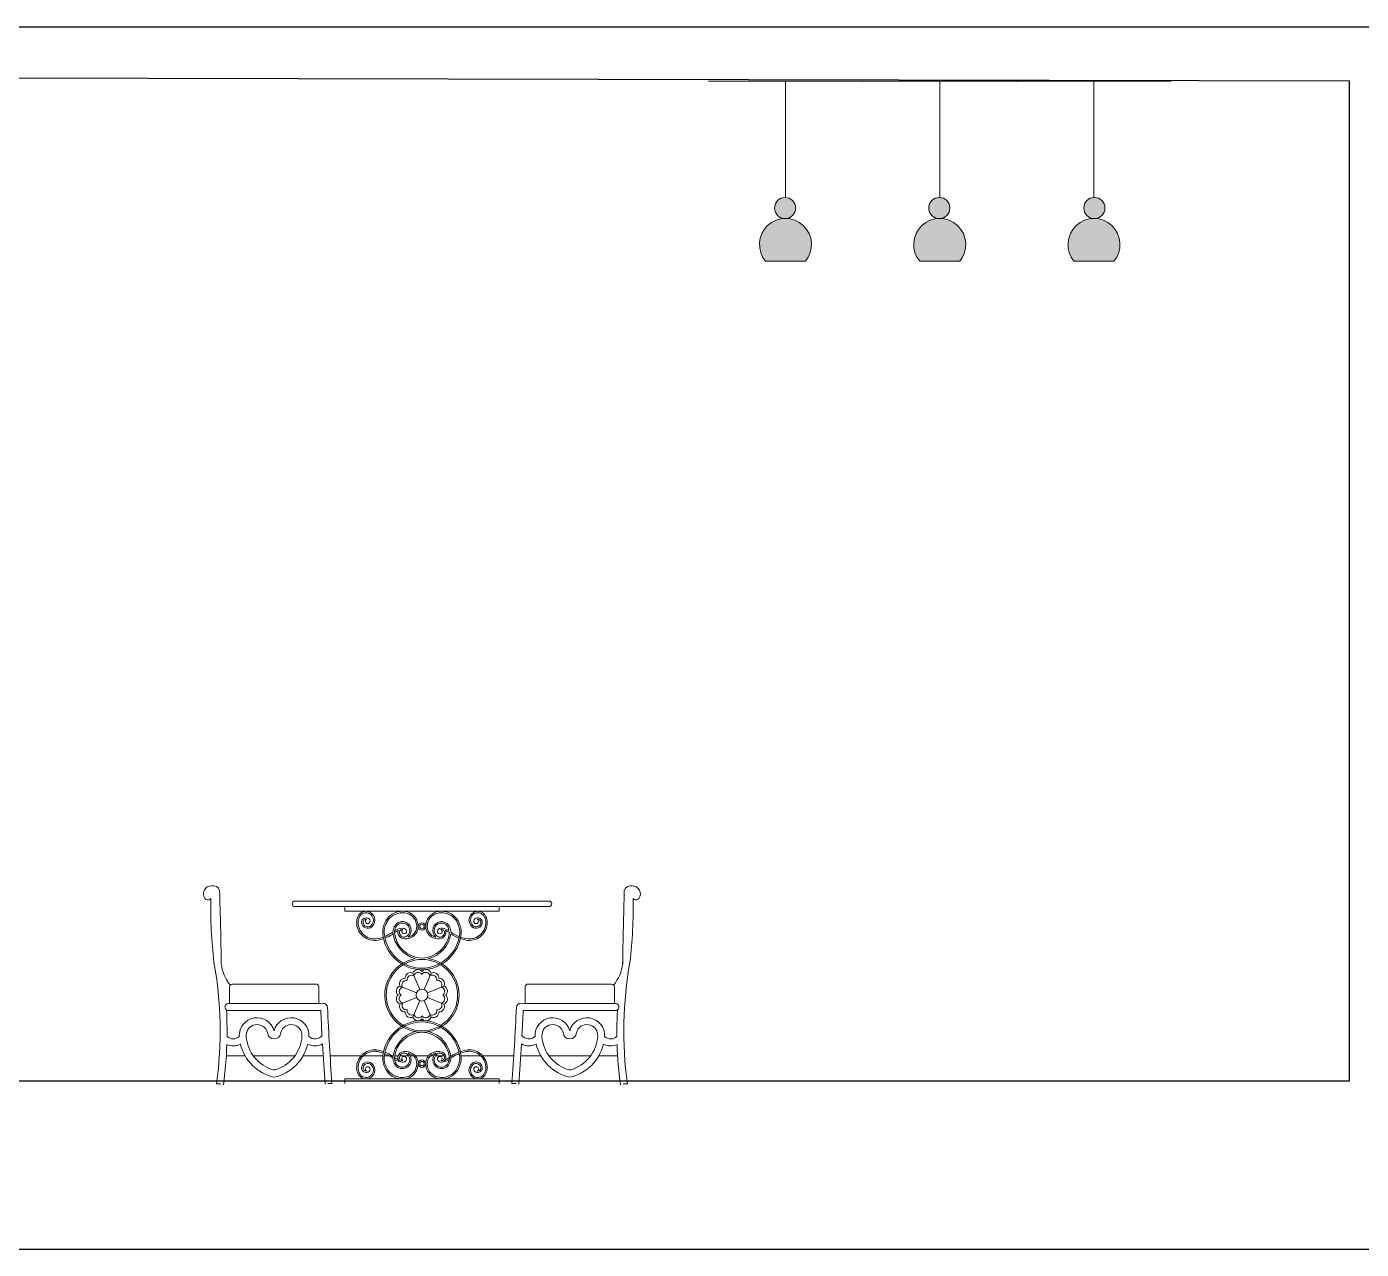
# Model space of a CAD drawing. Header units: millimetres. Extents: x -315744025 to 315695903, y -17416609 to 215511297.
# Drawn here: x 99270 to 104016, y 132949 to 137299 of the extents above; entities that cross this region are included whole.
import ezdxf

# ---------------------------------------------------------------- set-up
doc = ezdxf.new("R2010")
doc.units = ezdxf.units.MM
doc.layers.add('finiture', color=7, linetype='Continuous', lineweight=20)

msp = doc.modelspace()

# ---------------------------------------------------------------- hatches: boundary and pattern name
at = {"layer": 'finiture', "linetype": 'ByBlock'}
h = msp.add_hatch(color=41, dxfattribs=at)
h.dxf.hatch_style = 1
h.set_gradient(color1=(241, 214, 126), color2=(242, 217, 136), rotation=90, one_color=1, tint=0.74, name='INVCURVED')
h.paths.add_polyline_path([(101929.8, 136654, -1), (102004.7, 136654, -0.402801), (101968.7, 136616.5, -0.635581), (102039.8, 136464.9), (101897.6, 136464.9, -0.627689), (101966.6, 136616.5, -0.409373)])
at = {"layer": 'finiture'}
h = msp.add_hatch(color=8, dxfattribs=at)
h.dxf.hatch_style = 1
h.set_gradient(color1=(126, 114, 99), color2=(86, 77, 67), rotation=135, one_color=1, tint=0.3, name='HEMISPHERICAL')
h.paths.add_polyline_path([(101968.7, 136616.5, 0.402801), (102004.7, 136654, 1), (101929.8, 136654, 0.409373), (101966.6, 136616.5, -0.005642)])
at = {"layer": 'finiture', "linetype": 'ByBlock'}
h = msp.add_hatch(color=201, dxfattribs=at)
h.dxf.hatch_style = 1
h.set_gradient(color1=(214, 126, 241), color2=(217, 136, 242), rotation=90, one_color=1, tint=0.74, name='INVCURVED')
h.paths.add_polyline_path([(102478.3, 136654, -1), (102553.3, 136654, -0.402801), (102517.2, 136616.5, -0.635581), (102588.4, 136464.9), (102446.1, 136464.9, -0.627689), (102515.2, 136616.5, -0.409373)])
at = {"layer": 'finiture'}
h = msp.add_hatch(color=8, dxfattribs=at)
h.dxf.hatch_style = 1
h.set_gradient(color1=(126, 114, 99), color2=(86, 77, 67), rotation=135, one_color=1, tint=0.3, name='HEMISPHERICAL')
h.paths.add_polyline_path([(102517.2, 136616.5, 0.402801), (102553.3, 136654, 1), (102478.3, 136654, 0.409373), (102515.2, 136616.5, -0.005642)])
h = msp.add_hatch(color=8, dxfattribs=at)
h.dxf.hatch_style = 1
h.set_gradient(color1=(126, 114, 99), color2=(86, 77, 67), rotation=135, one_color=1, tint=0.3, name='HEMISPHERICAL')
h.paths.add_polyline_path([(103065.8, 136616.5, -0.005642), (103067.9, 136616.5, 0.409373), (103104.7, 136654, 1), (103029.8, 136654, 0.402801)])
at = {"layer": 'finiture', "linetype": 'ByBlock'}
h = msp.add_hatch(color=242, dxfattribs=at)
h.dxf.hatch_style = 1
h.set_gradient(color1=(219, 36, 66), color2=(236, 141, 157), rotation=90, one_color=1, tint=0.74, name='INVCURVED')
h.paths.add_polyline_path([(103136.9, 136464.9, 0.635581), (103065.8, 136616.5, -0.01392), (103063.7, 136616.5, 0.627689), (102994.7, 136464.9)])

# ---------------------------------------------------------------- linework, layer by layer
for p, q in [((84123.9, 137299.2), (186123.9, 137299.2)), ((84353.9, 137148.7), (103973.9, 137107.1)), ((103973.9, 133549.2), (103973.9, 137107.1)), ((84353.9, 133549.2), (103973.9, 133549.2)), ((84353.9, 133549.2), (103973.9, 133549.2)), ((78299.7, 132949.2), (193508.9, 132949.2))]:
    msp.add_line(p, q)
at = {"layer": 'finiture'}
for p, q in [((101694.5, 137104.8), (103340, 137104.8)), ((102243, 137104.8), (101694.5, 137104.8)), ((101968.7, 137104.8), (101968.7, 136691.5)), ((102517.2, 137104.8), (102517.2, 136691.5)), ((103065.8, 137104.8), (103065.8, 136691.5)), ((101897.6, 136464.9), (102039.8, 136464.9)), ((102446.1, 136464.9), (102588.4, 136464.9)), ((103136.9, 136464.9), (102994.7, 136464.9)), ((100401.3, 134151.8), (100401.3, 134168.6)), ((100401.3, 134168.6), (100950.5, 134168.6)), ((100401.3, 134151.8), (100950.5, 134151.8)), ((100950.5, 134151.8), (100950.5, 134168.6)), ((100001.4, 133892.4), (100298.7, 133892.9)), ((100179.6, 133892.7), (100214.5, 133892.8)), ((100643.6, 133931.6), (100667.8, 133873.1)), ((100708.2, 133931.6), (100684, 133873.1)), ((101350.4, 133892.4), (101053.1, 133892.9)), ((101172.2, 133892.7), (101137.3, 133892.8)), ((99991.7, 133823.5), (99991.6, 133882.5)), ((100308.7, 133824), (100308.6, 133883.1)), ((100597.9, 133885.9), (100656.4, 133861.7)), ((100597.9, 133821.3), (100656.4, 133845.5)), ((100753.9, 133885.9), (100695.4, 133861.7)), ((100753.9, 133821.3), (100695.4, 133845.5)), ((101043.1, 133824), (101043.2, 133883.1)), ((101360.1, 133823.5), (101360.2, 133882.5)), ((100179.8, 133799.1), (99980.8, 133798.8)), ((100179.7, 133823.7), (99986.9, 133823.5)), ((100179.7, 133823.7), (100313.4, 133824)), ((100179.8, 133799.1), (100316, 133799.4)), ((100313.4, 133824), (100323.7, 133824.5)), ((100667.8, 133834.1), (100643.6, 133775.6)), ((100708.2, 133775.6), (100684, 133834.1)), ((101038.4, 133824), (101028.1, 133824.5)), ((101172, 133799.1), (101035.8, 133799.4)), ((101172.1, 133823.7), (101038.4, 133824)), ((101172, 133799.1), (101371, 133798.8)), ((101172.1, 133823.7), (101364.9, 133823.5)), ((99980, 133637.1), (100047.2, 133637.1)), ((100076.5, 133637.1), (100223.6, 133637.1)), ((100253, 133637.1), (100324.6, 133637.1)), ((100349.3, 133637.1), (100459.5, 133637.1)), ((100466.7, 133637.1), (100536.6, 133637.1)), ((100541.9, 133637.1), (100573.6, 133637.1)), ((100578.9, 133637.1), (100591.4, 133637.1)), ((100597, 133637.1), (100628.5, 133637.1)), ((100634.5, 133637.1), (100645.7, 133637.1)), ((100652.8, 133637.1), (100699, 133637.1)), ((100699, 133637.1), (100652.8, 133637.1)), ((100717.3, 133637.1), (100706.1, 133637.1)), ((100754.8, 133637.1), (100723.2, 133637.1)), ((100885.1, 133637.1), (100815.1, 133637.1)), ((101002.5, 133637.1), (100892.3, 133637.1)), ((101098.8, 133637.1), (101027.2, 133637.1)), ((101275.3, 133637.1), (101128.2, 133637.1)), ((101371.8, 133637.1), (101304.6, 133637.1)), ((99945.5, 133537.9), (99960.2, 133538)), ((100355.8, 133538.6), (100341, 133538.6)), ((100401.3, 133555.4), (100401.3, 133538.6)), ((100401.3, 133555.4), (100950.5, 133555.4)), ((100950.5, 133555.4), (100950.5, 133538.6)), ((100996, 133538.6), (101010.8, 133538.6)), ((101406.3, 133537.9), (101391.6, 133538))]:
    msp.add_line(p, q, dxfattribs=at)
at = {"layer": 'finiture', "linetype": 'Continuous'}
for p, q in [((100224.1, 134188.3), (101127.7, 134188.3)), ((100401.3, 134168.6), (100224.1, 134168.6)), ((100950.5, 134168.6), (101127.7, 134168.6))]:
    msp.add_line(p, q, dxfattribs=at)
at = {"layer": 'finiture'}
for centre, radius in [((101967.3, 136654), 37.5), ((102515.8, 136654), 37.5), ((103067.2, 136654), 37.5), ((100675.9, 134097.6), 13.3), ((100675.9, 134097.6), 8.07), ((100675.9, 133853.6), 126.9), ((100675.9, 133853.6), 21.1), ((100675.9, 133609.7), 13.3), ((100675.9, 133609.7), 8.07)]:
    msp.add_circle(centre, radius, dxfattribs=at)
for centre, radius, start, end in [((101968.7, 136524), 92.5, 320.243, 219.757), ((102517.2, 136524), 92.5, 320.243, 219.757), ((103065.8, 136524), 92.5, 320.243, 219.757), ((99927.5, 134214), 28.6, 90, 215.6526), ((99933.1, 134218.9), 24.3, 16.9293, 103.3523), ((81174.5, 133667.5), 18790.1, 0.90211, 1.705), ((120177.3, 133667.5), 18790.1, 178.295, 179.09789), ((101418.7, 134218.9), 24.3, 76.6477, 163.0707), ((101424.3, 134214), 28.6, 324.3474, 90), ((99914.9, 134206.2), 13.8, 219.7869, 317.8232), ((101550.8, 134163), 1626, 178.805, 186.7973), ((99801, 134163), 1626, 353.2027, 1.195), ((101436.9, 134206.2), 13.8, 222.1768, 320.2131), ((100487.5, 134113.1), 43.9, 153.5386, 180), ((100477.1, 134120.6), 31.4, 101.1513, 157.4043), ((100487.5, 134113.1), 38.7, 153.5386, 180.2302), ((100477.1, 134120.6), 26.1, 103.4223, 157.4043), ((100477.1, 134112.6), 16, 79.5327, 188.2806), ((100477.4, 134112), 39.8, 83.1603, 100.57), ((100477.4, 134112), 34.6, 83.1603, 100.57), ((100480, 134116.7), 11.6, 7.4355, 89.6017), ((100477.1, 134120.6), 31.4, 310.066, 81.9368), ((100477.1, 134120.6), 26.1, 310.066, 80.308), ((100606.4, 134084), 68, 101.1513, 157.4043), ((100606.3, 134084), 62.7, 101.706, 157.4231), ((100606.7, 134075.4), 76.5, 83.1603, 100.57), ((100606.7, 134075.4), 71.2, 83.1603, 100.57), ((100608.9, 134098.4), 48.1, 9.4446, 82.5044), ((100608.9, 134098.4), 53.4, 9.4446, 82.5044), ((100742.9, 134098.4), 53.4, 97.4956, 170.5554), ((100742.9, 134098.4), 48.1, 97.4956, 170.5554), ((100745.1, 134075.4), 76.5, 79.43, 96.8397), ((100745.1, 134075.4), 71.2, 79.43, 96.8397), ((100745.5, 134084), 62.7, 22.5769, 78.294), ((100745.4, 134084), 68, 22.5957, 78.8487), ((100874.6, 134120.6), 31.4, 98.0632, 229.934), ((100874.6, 134120.6), 26.1, 99.692, 229.934), ((100871.8, 134116.7), 11.6, 90.3983, 172.5645), ((100874.4, 134112), 39.8, 79.43, 96.8397), ((100874.4, 134112), 34.6, 79.43, 96.8397), ((100874.6, 134112.6), 16, 351.7194, 100.4673), ((100874.6, 134120.6), 31.4, 22.5957, 78.8487), ((100874.6, 134120.6), 26.1, 22.5957, 76.5777), ((100864.3, 134113.1), 38.7, 359.7698, 26.4614), ((100864.3, 134113.1), 43.9, 0, 26.4614), ((100507.9, 134112.5), 64.3, 179.4721, 274.7367), ((100507.9, 134112.5), 59.1, 179.4721, 274.7367), ((100483.1, 134113.5), 22.1, 188.2806, 310.066), ((100477.1, 134112.6), 10.8, 79.5327, 188.2806), ((100483.1, 134113.5), 16.8, 188.2806, 310.066), ((100482.8, 134116.2), 7.89, 117.9053, 266.3196), ((100482.8, 134117.1), 8.74, 266.3196, 7.4355), ((100615.5, 134076.9), 79.2, 153.426, 183.2603), ((100615.6, 134076.9), 74.1, 153.4239, 183.076), ((100616.8, 134076.5), 43.9, 153.5386, 180), ((100606.4, 134084), 31.4, 101.1513, 157.4043), ((100616.8, 134076.5), 38.7, 153.5386, 180.2302), ((100612.5, 134028.6), 58.5, 110.2759, 125.9923), ((100612.5, 134028.6), 63.7, 95.4968, 122.21), ((100606.4, 134084), 26.1, 103.4223, 157.4043), ((100606.4, 134076), 16, 152.3224, 188.2806), ((100606.4, 134076), 10.8, 79.5327, 188.2806), ((100606.7, 134075.4), 39.8, 83.1603, 100.57), ((100606.7, 134075.4), 34.6, 83.1603, 100.57), ((100612.5, 134028.6), 58.5, 95.4968, 98.9032), ((100612, 134079.6), 7.89, 117.9053, 266.3196), ((100606.4, 134076), 16, 79.5327, 90), ((100609.2, 134080.1), 11.6, 7.4355, 89.6017), ((100606.4, 134084), 31.4, 310.066, 81.9368), ((100606.4, 134084), 26.1, 310.066, 80.308), ((100612.1, 134080.4), 8.74, 266.3196, 7.4355), ((100619.2, 134097.6), 43.4, 260.3752, 13.2734), ((100619.2, 134097.6), 38.1, 281.4592, 13.2734), ((100732.6, 134097.6), 43.4, 166.7266, 279.6248), ((100732.6, 134097.6), 38.1, 166.7266, 258.5408), ((100745.4, 134084), 31.4, 98.0632, 229.934), ((100745.4, 134084), 26.1, 99.692, 229.934), ((100742.6, 134080.1), 11.6, 90.3983, 172.5645), ((100739.7, 134080.4), 8.74, 172.5645, 273.6804), ((100739.8, 134079.6), 7.89, 273.6804, 62.0947), ((100745.1, 134075.4), 39.8, 79.43, 96.8397), ((100745.1, 134075.4), 34.6, 79.43, 96.8397), ((100745.4, 134076), 16, 75.3347, 100.4673), ((100745.4, 134076), 10.8, 351.7194, 100.4673), ((100739.3, 134028.6), 63.7, 59.6119, 80.8315), ((100745.4, 134084), 31.4, 22.5957, 78.8487), ((100745.4, 134084), 26.1, 358.9733, 76.5777), ((100745.4, 134076), 16, 351.7194, 27.6776), ((100739.3, 134028.6), 58.5, 54.0077, 69.7241), ((100735, 134076.5), 43.9, 1.5633, 26.4614), ((100736.2, 134076.9), 74.1, 356.924, 26.5761), ((100736.3, 134076.9), 79.2, 356.7397, 26.574), ((100843.9, 134112.5), 64.3, 265.2633, 0.5279), ((100843.9, 134112.5), 59.1, 265.2633, 0.5279), ((100868.6, 134113.5), 22.1, 229.934, 351.7194), ((100868.6, 134113.5), 16.8, 229.934, 351.7194), ((100868.9, 134117.1), 8.74, 172.5645, 273.6804), ((100869, 134116.2), 7.89, 273.6804, 62.0947), ((100874.6, 134112.6), 10.8, 351.7194, 100.4673), ((100491.9, 134192.9), 140.8, 278.5144, 289.1866), ((100489.7, 134201.1), 154.5, 278.742, 288.7016), ((100678.3, 134086.3), 142.6, 185.5938, 269.0149), ((100678.3, 134086.3), 137.4, 185.5938, 268.6744), ((100491.9, 134192.9), 140.8, 291.3473, 303.03), ((100489.7, 134201.1), 154.5, 290.6568, 301.6405), ((100568, 134075.9), 1.31, 303.03, 313.2387), ((100612.5, 134028.6), 63.7, 128.4485, 133.2387), ((100570.1, 134070.7), 1.31, 301.6405, 315.1883), ((100570.1, 134070.7), 1.31, 301.6405, 315.1883), ((100612.5, 134028.6), 58.5, 132.0512, 135.1883), ((100678.3, 134086.3), 106, 185.5938, 255.7575), ((100678.3, 134086.3), 100.8, 185.5938, 268.6056), ((100612.4, 134076.9), 22.1, 188.2806, 268.4863), ((100612.4, 134076.9), 16.8, 188.2806, 310.066), ((100611.8, 134053.5), 1.31, 80.3752, 88.4863), ((100673.4, 134086.3), 100.8, 271.3944, 354.053), ((100673.4, 134086.3), 142.6, 270.9851, 354.4062), ((100673.4, 134086.3), 137.4, 271.3256, 354.4062), ((100673.4, 134086.3), 106, 284.2425, 351.8348), ((100739.4, 134076.9), 16.8, 229.934, 351.7194), ((100740, 134053.5), 1.31, 91.5137, 99.6248), ((100739.4, 134076.9), 22.1, 271.5137, 351.7194), ((100862.1, 134201.1), 154.5, 237.1933, 249.3432), ((100859.9, 134192.9), 140.8, 234.9159, 248.6527), ((100862.1, 134201.1), 154.5, 251.2984, 261.258), ((100859.9, 134192.9), 140.8, 250.8134, 261.4856), ((68420.1, 133561.2), 31544.5, 0.73412, 0.81012), ((132931.7, 133561.2), 31544.5, 179.18988, 179.26588), ((98574.1, 133725), 1384.1, 352.2306, 10.2177), ((100108.2, 133982.8), 147.2, 186.7849, 219.3659), ((100675.9, 133853.6), 132.1, 100.3018, 79.6982), ((100661.6, 133925.6), 19, 40.9944, 161.5056), ((100690.2, 133925.6), 19, 18.4944, 139.0056), ((101243.6, 133982.8), 147.2, 320.6341, 353.2151), ((102777.7, 133725), 1384.1, 169.7823, 187.7694), ((100001.4, 133882.5), 9.84, 90.0861, 180.0861), ((100298.8, 133883.1), 9.84, 0.0861, 90.0861), ((100614.9, 133894.4), 19, 85.9944, 206.5056), ((100620.8, 133890.1), 16, 79.5308, 209.8546), ((100635.1, 133914.6), 19, 63.4944, 184.0056), ((100638.9, 133908.4), 16, 57.0308, 187.3546), ((100662.7, 133918.4), 16, 34.5308, 164.8546), ((100688.5, 133918.5), 16, 12.0308, 142.3546), ((100712.4, 133908.7), 16, 349.5308, 119.8546), ((100716.7, 133914.6), 19, 355.9944, 116.5056), ((100730.7, 133890.6), 16, 327.0308, 97.3546), ((100736.9, 133894.4), 19, 333.4944, 94.0056), ((101053, 133883.1), 9.84, 89.9139, 179.9139), ((101350.4, 133882.5), 9.84, 359.9139, 89.9139), ((102871.9, 133969.6), 2567.4, 181.7754, 181.7774), ((100603.9, 133867.9), 19, 108.4944, 229.0056), ((100603.9, 133867.9), 19, 108.4944, 229.0056), ((100603.9, 133839.3), 19, 130.9944, 251.5056), ((100603.9, 133839.3), 19, 130.9944, 251.5056), ((100611, 133866.2), 16, 102.0308, 232.3546), ((100611.1, 133840.4), 16, 124.5308, 254.8546), ((100740.8, 133841), 16, 282.0308, 52.3546), ((100740.7, 133866.8), 16, 304.5308, 74.8546), ((100747.9, 133867.9), 19, 310.9944, 71.5056), ((100747.9, 133839.3), 19, 288.4944, 49.0056), ((98479.9, 133969.6), 2567.4, 358.2226, 358.2246), ((99987.7, 133811.2), 12.3, 86.6469, 273.5253), ((98574.1, 133725), 1408.7, 359.2595, 3.0033), ((110736.1, 134273.7), 10430.9, 182.60622, 183.09731), ((100324.4, 133808.7), 15.7, 2.5572, 92.4706), ((110736.1, 134273.7), 10406.3, 182.5572, 184.0508), ((100614.9, 133812.8), 19, 153.4944, 274.0056), ((100621.1, 133816.6), 16, 147.0308, 277.3546), ((100639.4, 133798.5), 16, 169.5308, 299.8546), ((100712.9, 133798.8), 16, 237.0308, 7.3546), ((100731, 133817.1), 16, 259.5308, 29.8546), ((100736.9, 133812.8), 19, 265.9944, 26.5056), ((90615.7, 134273.7), 10406.3, 355.9492, 357.4428), ((101027.4, 133808.7), 15.7, 87.5294, 177.4428), ((90615.7, 134273.7), 10430.9, 356.90269, 357.39378), ((101364.1, 133811.2), 12.3, 266.4747, 93.3531), ((102777.7, 133725), 1408.7, 176.9967, 180.7405), ((100089.3, 133710.3), 63, 15.1339, 183.4392), ((100089.3, 133710.3), 38.4, 15.1339, 183.4392), ((100210.9, 133710.3), 63, 356.5608, 164.8661), ((100210.9, 133710.3), 38.4, 356.5608, 164.8661), ((100678.3, 133620.9), 142.6, 91.3256, 174.4062), ((100678.3, 133620.9), 137.4, 91.3256, 174.4062), ((100635.1, 133792.6), 19, 175.9944, 296.5056), ((100661.6, 133781.6), 19, 198.4944, 319.0056), ((100663.2, 133788.7), 16, 192.0308, 322.3546), ((100689.1, 133788.8), 16, 214.5308, 344.8546), ((100690.2, 133781.6), 19, 220.9944, 341.5056), ((100673.4, 133620.9), 137.4, 5.5938, 88.6744), ((100673.4, 133620.9), 142.6, 5.5938, 88.6744), ((100716.7, 133792.6), 19, 243.4944, 4.0056), ((101140.9, 133710.3), 63, 15.1339, 183.4392), ((101140.9, 133710.3), 38.4, 15.1339, 183.4392), ((101262.5, 133710.3), 63, 356.5608, 164.8661), ((101262.5, 133710.3), 38.4, 356.5608, 164.8661), ((100004.7, 133729), 31.3, 225.1543, 313.9523), ((100184.3, 133716), 133.6, 183.4392, 254.5764), ((100150.1, 133721.3), 23.8, 182.4507, 357.5493), ((100115.9, 133716), 133.6, 285.4236, 356.5608), ((100295.5, 133729), 31.3, 226.0477, 322.9142), ((100678.3, 133620.9), 106, 104.2425, 174.4062), ((100678.3, 133620.9), 100.8, 91.3944, 174.4062), ((100673.4, 133620.9), 100.8, 5.5938, 88.6056), ((100673.4, 133620.9), 106, 5.5938, 75.7575), ((101056.3, 133729), 31.3, 217.0858, 313.9523), ((101235.9, 133716), 133.6, 183.4392, 254.5764), ((101201.7, 133721.3), 23.8, 182.4507, 357.5493), ((101167.5, 133716), 133.6, 285.4236, 356.5608), ((101347.1, 133729), 31.3, 226.0477, 314.8457), ((98574.1, 133725), 1408.7, 352.2306, 358.0845), ((100004.7, 133729), 55.9, 246.0088, 297.3914), ((100184.3, 133716), 158.2, 193.3754, 257.5082), ((100115.9, 133716), 158.2, 282.4918, 346.6246), ((100295.5, 133729), 55.9, 242.6086, 298.4569), ((110736.1, 134273.7), 10430.9, 183.26383, 184.0508), ((100507.9, 133594.7), 64.3, 85.2633, 180.5279), ((100507.9, 133594.7), 59.1, 85.2633, 180.5279), ((100491.9, 133514.3), 140.8, 70.8134, 81.4856), ((100489.7, 133506.1), 154.5, 71.2984, 81.258), ((100619.2, 133609.7), 43.4, 346.7266, 99.6248), ((100732.6, 133609.7), 43.4, 80.3752, 193.2734), ((100862.1, 133506.1), 154.5, 98.742, 108.7016), ((100859.9, 133514.3), 140.8, 98.5144, 109.1866), ((100843.9, 133594.7), 64.3, 359.4721, 94.7367), ((100843.9, 133594.7), 59.1, 359.4721, 94.7367), ((90615.7, 134273.7), 10430.9, 355.9492, 356.73617), ((101056.3, 133729), 55.9, 241.5431, 297.3914), ((101235.9, 133716), 158.2, 193.3754, 257.5082), ((101167.5, 133716), 158.2, 282.4918, 346.6246), ((101347.1, 133729), 55.9, 242.6086, 293.9912), ((102777.7, 133725), 1408.7, 181.9155, 187.7694), ((100483.1, 133593.7), 22.1, 49.934, 171.7194), ((100483.1, 133593.7), 16.8, 49.934, 171.7194), ((100477.1, 133586.6), 31.4, 278.0632, 49.934), ((100477.1, 133586.6), 26.1, 279.692, 49.934), ((100615.5, 133630.3), 79.2, 176.7397, 206.574), ((100615.6, 133630.3), 74.1, 176.924, 206.5761), ((100491.9, 133514.3), 140.8, 56.97, 68.6527), ((100489.7, 133506.1), 154.5, 58.3595, 69.3432), ((100568, 133631.3), 1.31, 46.7613, 56.97), ((100612.5, 133678.6), 63.7, 226.7613, 231.5515), ((100570.1, 133636.5), 1.31, 44.8117, 58.3595), ((100570.1, 133636.5), 1.31, 44.8117, 58.3595), ((100612.5, 133678.6), 58.5, 224.8117, 227.9488), ((100616.8, 133630.7), 43.9, 180, 206.4614), ((100606.4, 133623.2), 31.4, 202.5957, 258.8487), ((100612.5, 133678.6), 58.5, 234.0077, 249.7241), ((100616.8, 133630.7), 38.7, 179.7698, 206.4614), ((100612.5, 133678.6), 63.7, 237.79, 264.5032), ((100606.4, 133623.2), 26.1, 202.5957, 256.5777), ((100606.4, 133631.2), 16, 171.7194, 280.4673), ((100612.4, 133630.3), 22.1, 91.5137, 171.7194), ((100606.4, 133631.2), 10.8, 171.7194, 280.4673), ((100612.4, 133630.3), 16.8, 49.934, 171.7194), ((100612, 133627.6), 7.89, 93.6804, 242.0947), ((100609.2, 133627.1), 11.6, 270.3983, 352.5645), ((100606.4, 133623.2), 31.4, 278.0632, 49.934), ((100606.4, 133623.2), 26.1, 279.692, 49.934), ((100612.1, 133626.8), 8.74, 352.5645, 93.6804), ((100611.8, 133653.7), 1.31, 271.5137, 279.6248), ((100619.2, 133609.7), 38.1, 346.7266, 78.5408), ((100732.6, 133609.7), 38.1, 101.4592, 193.2734), ((100745.4, 133623.2), 31.4, 130.066, 261.9368), ((100745.4, 133623.2), 26.1, 130.066, 260.308), ((100739.4, 133630.3), 16.8, 8.2806, 130.066), ((100739.7, 133626.8), 8.74, 86.3196, 187.4355), ((100742.6, 133627.1), 11.6, 187.4355, 269.6017), ((100740, 133653.7), 1.31, 260.3752, 268.4863), ((100739.4, 133630.3), 22.1, 8.2806, 88.4863), ((100739.8, 133627.6), 7.89, 297.9053, 86.3196), ((100745.4, 133631.2), 16, 259.5327, 8.2806), ((100745.4, 133631.2), 10.8, 259.5327, 8.2806), ((100739.3, 133678.6), 63.7, 279.1685, 302.21), ((100745.4, 133623.2), 26.1, 283.4223, 337.4043), ((100745.4, 133623.2), 31.4, 281.1513, 337.4043), ((100739.3, 133678.6), 58.5, 290.2759, 305.9923), ((100735, 133630.7), 38.7, 333.5386, 0.2302), ((100735, 133630.7), 43.9, 333.5386, 0), ((100739.3, 133678.6), 58.5, 312.0512, 315.1883), ((100739.3, 133678.6), 63.7, 308.4485, 313.2387), ((100781.7, 133636.5), 1.31, 121.6405, 135.1883), ((100781.7, 133636.5), 1.31, 121.6405, 135.1883), ((100862.1, 133506.1), 154.5, 110.6568, 121.6405), ((100783.8, 133631.3), 1.31, 123.03, 133.2387), ((100859.9, 133514.3), 140.8, 111.3473, 123.03), ((100736.2, 133630.3), 74.1, 333.4239, 3.076), ((100736.3, 133630.3), 79.2, 333.426, 3.2603), ((100874.6, 133586.6), 31.4, 130.066, 261.9368), ((100874.6, 133586.6), 26.1, 130.066, 260.308), ((100868.6, 133593.7), 22.1, 8.2806, 130.066), ((100868.6, 133593.7), 16.8, 8.2806, 130.066), ((100150.1, 133592), 4.92, 254.5764, 285.4236), ((100487.5, 133594.1), 43.9, 180, 206.4614), ((100477.1, 133586.6), 31.4, 202.5957, 258.8487), ((100487.5, 133594.1), 38.7, 179.7698, 206.4614), ((100477.1, 133586.6), 26.1, 202.5957, 256.5777), ((100477.1, 133594.6), 16, 171.7194, 280.4673), ((100477.1, 133594.6), 10.8, 171.7194, 280.4673), ((100477.4, 133595.2), 34.6, 259.43, 276.8397), ((100482.8, 133591), 7.89, 93.6804, 242.0947), ((100480, 133590.5), 11.6, 270.3983, 352.5645), ((100482.8, 133590.1), 8.74, 352.5645, 93.6804), ((100606.4, 133623.2), 68, 202.5957, 258.8487), ((100606.3, 133623.2), 62.7, 202.5769, 258.294), ((100606.7, 133631.8), 71.2, 259.43, 276.8397), ((100606.7, 133631.8), 39.8, 259.43, 276.8397), ((100606.7, 133631.8), 34.6, 259.43, 276.8397), ((100608.9, 133608.8), 48.1, 277.4956, 350.5554), ((100608.9, 133608.8), 53.4, 277.4956, 350.5554), ((100742.9, 133608.8), 53.4, 189.4446, 262.5044), ((100742.9, 133608.8), 48.1, 189.4446, 262.5044), ((100745.1, 133631.8), 71.2, 263.1603, 280.57), ((100745.1, 133631.8), 39.8, 263.1603, 280.57), ((100745.1, 133631.8), 34.6, 263.1603, 280.57), ((100745.5, 133623.2), 62.7, 281.706, 337.4231), ((100745.4, 133623.2), 68, 281.1513, 337.4043), ((100868.9, 133590.1), 8.74, 86.3196, 187.4355), ((100871.8, 133590.5), 11.6, 187.4355, 269.6017), ((100869, 133591), 7.89, 297.9053, 86.3196), ((100874.4, 133595.2), 34.6, 263.1603, 280.57), ((100874.6, 133594.6), 16, 259.5327, 8.2806), ((100874.6, 133594.6), 10.8, 259.5327, 8.2806), ((100874.6, 133586.6), 26.1, 283.4223, 337.4043), ((100874.6, 133586.6), 31.4, 281.1513, 337.4043), ((100864.3, 133594.1), 38.7, 333.5386, 0.2302), ((100864.3, 133594.1), 43.9, 333.5386, 0), ((101201.7, 133592), 4.92, 254.5764, 285.4236), ((100477.4, 133595.2), 39.8, 259.43, 276.8397), ((100606.7, 133631.8), 76.5, 259.43, 276.8397), ((100745.1, 133631.8), 76.5, 263.1603, 280.57), ((100874.4, 133595.2), 39.8, 263.1603, 280.57)]:
    msp.add_arc(centre, radius, start, end, dxfattribs=at)
at = {"layer": 'finiture', "linetype": 'Continuous'}
for centre, start, end in [((100224.1, 134178.5), 90, 270), ((101127.7, 134178.5), 270, 90)]:
    msp.add_arc(centre, 9.84, start, end, dxfattribs=at)
at = {"layer": 'finiture'}
for p in [(102243, 137104.8), (102791.5, 137104.8)]:
    msp.add_point(p, dxfattribs=at)

doc.saveas('drawing.dxf')
